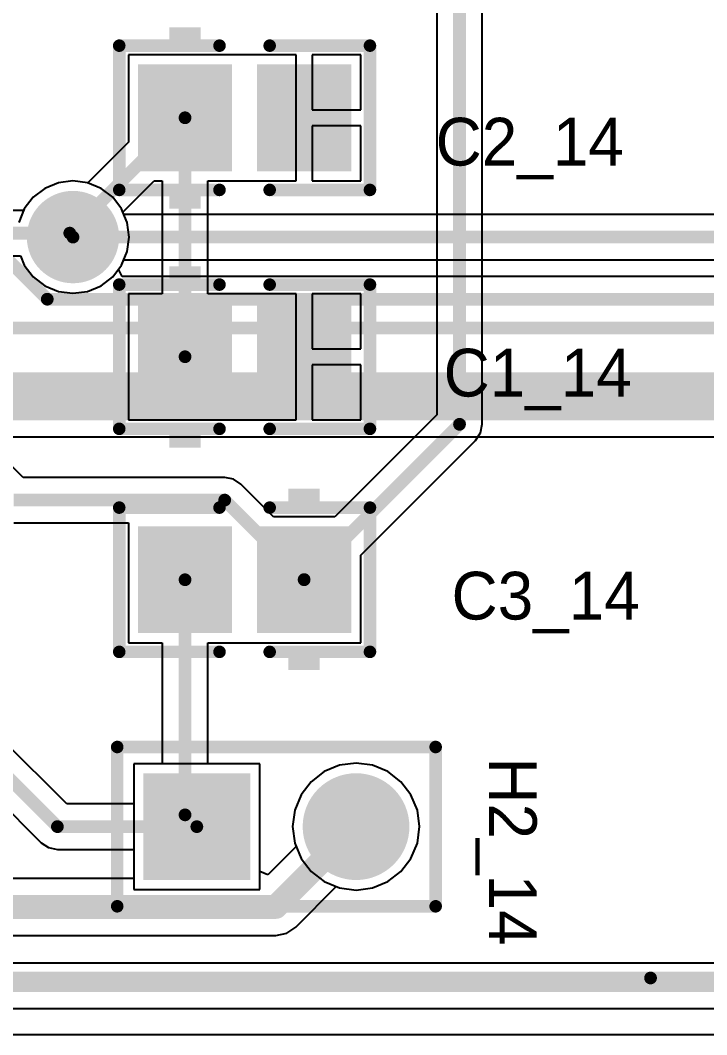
# Model space of a CAD drawing. Header units: millimetres. Extents: x 0.67 to 7.75, y 0.64 to 6.06.
# Drawn here: x 5.547 to 5.978, y 4.234 to 4.871 of the extents above; entities that cross this region are included whole.
import ezdxf

# ---------------------------------------------------------------- set-up
doc = ezdxf.new("R2010")
doc.units = ezdxf.units.MM
doc.header["$MEASUREMENT"] = 0
for name, color, linetype in [('BottomLayer', 5, 'Continuous'), ('BottomSolder', 6, 'Continuous'), ('MultiLayer', 9, 'Continuous'), ('PadHoleLayer', 156, 'Continuous'), ('TopLayer', 1, 'Continuous'), ('TopOverlay', 2, 'Continuous'), ('TopPaste', 8, 'Continuous'), ('TopSolder', 216, 'Continuous'), ('ViaHoleLayer', 16, 'Continuous')]:
    doc.layers.add(name, color=color, linetype=linetype)

# ---------------------------------------------------------------- blocks, each defined once
blk = doc.blocks.new('HDR1X2_368')
at = {"layer": 'BottomLayer', "const_width": 0.02953}
blk.add_lwpolyline([(0.08524, 0, 1), (0.11476, 0, 1)], format="xyb", close=True, dxfattribs=at)
at = {"layer": 'BottomLayer'}
blk.add_solid([(-0.02953, -0.02953), (0.02953, -0.02953), (-0.02953, 0.02953), (0.02953, 0.02953)], dxfattribs=at)
at = {"layer": 'BottomSolder', "const_width": 0.03353}
blk.add_lwpolyline([(0.08324, 0, 1), (0.11676, 0, 1)], format="xyb", close=True, dxfattribs=at)
at = {"layer": 'BottomSolder'}
blk.add_solid([(-0.03353, -0.03353), (0.03353, -0.03353), (-0.03353, 0.03353), (0.03353, 0.03353)], dxfattribs=at)
at = {"layer": 'MultiLayer', "const_width": 0.02953}
blk.add_lwpolyline([(0.08524, 0, 1), (0.11476, 0, 1)], format="xyb", close=True, dxfattribs=at)
at = {"layer": 'MultiLayer'}
blk.add_solid([(-0.02953, -0.02953), (0.02953, -0.02953), (-0.02953, 0.02953), (0.02953, 0.02953)], dxfattribs=at)
at = {"layer": 'PadHoleLayer', "const_width": 0.01772}
for points in [[(-0.00886, 0, 1), (0.00886, 0, 1)], [(0.09114, 0, 1), (0.10886, 0, 1)]]:
    blk.add_lwpolyline(points, format="xyb", close=True, dxfattribs=at)
at = {"layer": 'TopLayer', "const_width": 0.02953}
blk.add_lwpolyline([(0.08524, 0, 1), (0.11476, 0, 1)], format="xyb", close=True, dxfattribs=at)
at = {"layer": 'TopLayer'}
blk.add_solid([(-0.02953, -0.02953), (0.02953, -0.02953), (-0.02953, 0.02953), (0.02953, 0.02953)], dxfattribs=at)
at = {"layer": 'TopOverlay', "const_width": 0.00787}
for points in [[(-0.05, -0.05), (-0.05, 0.05)], [(-0.05, 0.05), (0.15, 0.05)], [(0.15, -0.05), (0.15, 0.05)], [(-0.05, -0.05), (0.15, -0.05)]]:
    blk.add_lwpolyline(points, dxfattribs=at)
at = {"layer": 'TopOverlay', "const_width": 0.00394}
for points in [[(-0.05197, 0.05, 1), (-0.04803, 0.05, 1)], [(-0.05197, 0.05, 1), (-0.04803, 0.05, 1)], [(0.14803, 0.05, 1), (0.15197, 0.05, 1)], [(0.14803, 0.05, 1), (0.15197, 0.05, 1)], [(-0.05197, -0.05, 1), (-0.04803, -0.05, 1)], [(-0.05197, -0.05, 1), (-0.04803, -0.05, 1)], [(0.14803, -0.05, 1), (0.15197, -0.05, 1)], [(0.14803, -0.05, 1), (0.15197, -0.05, 1)]]:
    blk.add_lwpolyline(points, format="xyb", close=True, dxfattribs=at)
at = {"layer": 'TopSolder', "const_width": 0.03353}
blk.add_lwpolyline([(0.08324, 0, 1), (0.11676, 0, 1)], format="xyb", close=True, dxfattribs=at)
at = {"layer": 'TopSolder'}
blk.add_solid([(-0.03353, -0.03353), (0.03353, -0.03353), (-0.03353, 0.03353), (0.03353, 0.03353)], dxfattribs=at)
blk = doc.blocks.new('CC2012_0805_375')
at = {"layer": 'TopLayer'}
for points in [[(-0.06299, -0.02953), (-0.01181, -0.02953), (-0.06299, 0.02953), (-0.01181, 0.02953)], [(0.01181, -0.02953), (0.06299, -0.02953), (0.01181, 0.02953), (0.06299, 0.02953)]]:
    blk.add_solid(points, dxfattribs=at)
at = {"layer": 'TopOverlay', "const_width": 0.00787}
for points in [[(-0.07874, 0.04528), (-0.07874, -0.04528)], [(-0.01575, 0.04528), (-0.07874, 0.04528)], [(0.07874, 0.04528), (0.01575, 0.04528)], [(0.07874, 0.04528), (0.07874, -0.04528)], [(-0.01575, -0.04528), (-0.07874, -0.04528)], [(0.07874, -0.04528), (0.01575, -0.04528)]]:
    blk.add_lwpolyline(points, dxfattribs=at)
at = {"layer": 'TopOverlay', "const_width": 0.00394}
for points in [[(-0.08071, 0.04528, 1), (-0.07677, 0.04528, 1)], [(-0.08071, 0.04528, 1), (-0.07677, 0.04528, 1)], [(-0.01772, 0.04528, 1), (-0.01378, 0.04528, 1)], [(0.01378, 0.04528, 1), (0.01772, 0.04528, 1)], [(0.07677, 0.04528, 1), (0.08071, 0.04528, 1)], [(0.07677, 0.04528, 1), (0.08071, 0.04528, 1)], [(-0.08071, -0.04528, 1), (-0.07677, -0.04528, 1)], [(-0.08071, -0.04528, 1), (-0.07677, -0.04528, 1)], [(-0.01772, -0.04528, 1), (-0.01378, -0.04528, 1)], [(0.01378, -0.04528, 1), (0.01772, -0.04528, 1)], [(0.07677, -0.04528, 1), (0.08071, -0.04528, 1)], [(0.07677, -0.04528, 1), (0.08071, -0.04528, 1)]]:
    blk.add_lwpolyline(points, format="xyb", close=True, dxfattribs=at)
at = {"layer": 'TopOverlay'}
for points in [[(-0.04724, 0.04882), (-0.02756, 0.04882), (-0.04724, 0.05669), (-0.02756, 0.05669)], [(-0.04724, -0.05709), (-0.02756, -0.05709), (-0.04724, -0.04921), (-0.02756, -0.04921)]]:
    blk.add_solid(points, dxfattribs=at)
at = {"layer": 'TopPaste'}
for points in [[(-0.06299, -0.02953), (-0.01181, -0.02953), (-0.06299, 0.02953), (-0.01181, 0.02953)], [(0.01181, -0.02953), (0.06299, -0.02953), (0.01181, 0.02953), (0.06299, 0.02953)]]:
    blk.add_solid(points, dxfattribs=at)
at = {"layer": 'TopSolder'}
for points in [[(-0.06699, -0.03353), (-0.00781, -0.03353), (-0.06699, 0.03353), (-0.00781, 0.03353)], [(0.00781, -0.03353), (0.06699, -0.03353), (0.00781, 0.03353), (0.06699, 0.03353)]]:
    blk.add_solid(points, dxfattribs=at)
blk = doc.blocks.new('CC2012_0805_376')
at = {"layer": 'TopLayer'}
for points in [[(-0.06299, -0.02953), (-0.01181, -0.02953), (-0.06299, 0.02953), (-0.01181, 0.02953)], [(0.01181, -0.02953), (0.06299, -0.02953), (0.01181, 0.02953), (0.06299, 0.02953)]]:
    blk.add_solid(points, dxfattribs=at)
at = {"layer": 'TopOverlay', "const_width": 0.00787}
for points in [[(-0.07874, -0.04528), (-0.07874, 0.04528)], [(-0.07874, 0.04528), (-0.01575, 0.04528)], [(0.01575, 0.04528), (0.07874, 0.04528)], [(0.07874, -0.04528), (0.07874, 0.04528)], [(-0.07874, -0.04528), (-0.01575, -0.04528)], [(0.01575, -0.04528), (0.07874, -0.04528)]]:
    blk.add_lwpolyline(points, dxfattribs=at)
at = {"layer": 'TopOverlay', "const_width": 0.00394}
for points in [[(-0.08071, 0.04528, 1), (-0.07677, 0.04528, 1)], [(-0.08071, 0.04528, 1), (-0.07677, 0.04528, 1)], [(-0.01772, 0.04528, 1), (-0.01378, 0.04528, 1)], [(0.01378, 0.04528, 1), (0.01772, 0.04528, 1)], [(0.07677, 0.04528, 1), (0.08071, 0.04528, 1)], [(0.07677, 0.04528, 1), (0.08071, 0.04528, 1)], [(-0.08071, -0.04528, 1), (-0.07677, -0.04528, 1)], [(-0.08071, -0.04528, 1), (-0.07677, -0.04528, 1)], [(-0.01772, -0.04528, 1), (-0.01378, -0.04528, 1)], [(0.01378, -0.04528, 1), (0.01772, -0.04528, 1)], [(0.07677, -0.04528, 1), (0.08071, -0.04528, 1)], [(0.07677, -0.04528, 1), (0.08071, -0.04528, 1)]]:
    blk.add_lwpolyline(points, format="xyb", close=True, dxfattribs=at)
at = {"layer": 'TopOverlay'}
for points in [[(-0.04724, 0.04882), (-0.02756, 0.04882), (-0.04724, 0.05669), (-0.02756, 0.05669)], [(-0.04724, -0.05709), (-0.02756, -0.05709), (-0.04724, -0.04921), (-0.02756, -0.04921)]]:
    blk.add_solid(points, dxfattribs=at)
at = {"layer": 'TopPaste'}
for points in [[(-0.06299, -0.02953), (-0.01181, -0.02953), (-0.06299, 0.02953), (-0.01181, 0.02953)], [(0.01181, -0.02953), (0.06299, -0.02953), (0.01181, 0.02953), (0.06299, 0.02953)]]:
    blk.add_solid(points, dxfattribs=at)
at = {"layer": 'TopSolder'}
for points in [[(-0.06699, -0.03353), (-0.00781, -0.03353), (-0.06699, 0.03353), (-0.00781, 0.03353)], [(0.00781, -0.03353), (0.06699, -0.03353), (0.00781, 0.03353), (0.06699, 0.03353)]]:
    blk.add_solid(points, dxfattribs=at)
blk = doc.blocks.new('CC2012_0805_377')
at = {"layer": 'TopLayer'}
for points in [[(-0.06299, -0.02953), (-0.01181, -0.02953), (-0.06299, 0.02953), (-0.01181, 0.02953)], [(0.01181, -0.02953), (0.06299, -0.02953), (0.01181, 0.02953), (0.06299, 0.02953)]]:
    blk.add_solid(points, dxfattribs=at)
at = {"layer": 'TopOverlay', "const_width": 0.00787}
for points in [[(-0.07874, -0.04528), (-0.07874, 0.04528)], [(-0.07874, 0.04528), (-0.01575, 0.04528)], [(0.01575, 0.04528), (0.07874, 0.04528)], [(0.07874, -0.04528), (0.07874, 0.04528)], [(-0.07874, -0.04528), (-0.01575, -0.04528)], [(0.01575, -0.04528), (0.07874, -0.04528)]]:
    blk.add_lwpolyline(points, dxfattribs=at)
at = {"layer": 'TopOverlay', "const_width": 0.00394}
for points in [[(-0.08071, 0.04528, 1), (-0.07677, 0.04528, 1)], [(-0.08071, 0.04528, 1), (-0.07677, 0.04528, 1)], [(-0.01772, 0.04528, 1), (-0.01378, 0.04528, 1)], [(0.01378, 0.04528, 1), (0.01772, 0.04528, 1)], [(0.07677, 0.04528, 1), (0.08071, 0.04528, 1)], [(0.07677, 0.04528, 1), (0.08071, 0.04528, 1)], [(-0.08071, -0.04528, 1), (-0.07677, -0.04528, 1)], [(-0.08071, -0.04528, 1), (-0.07677, -0.04528, 1)], [(-0.01772, -0.04528, 1), (-0.01378, -0.04528, 1)], [(0.01378, -0.04528, 1), (0.01772, -0.04528, 1)], [(0.07677, -0.04528, 1), (0.08071, -0.04528, 1)], [(0.07677, -0.04528, 1), (0.08071, -0.04528, 1)]]:
    blk.add_lwpolyline(points, format="xyb", close=True, dxfattribs=at)
at = {"layer": 'TopOverlay'}
for points in [[(-0.04724, 0.04882), (-0.02756, 0.04882), (-0.04724, 0.05669), (-0.02756, 0.05669)], [(-0.04724, -0.05709), (-0.02756, -0.05709), (-0.04724, -0.04921), (-0.02756, -0.04921)]]:
    blk.add_solid(points, dxfattribs=at)
at = {"layer": 'TopPaste'}
for points in [[(-0.06299, -0.02953), (-0.01181, -0.02953), (-0.06299, 0.02953), (-0.01181, 0.02953)], [(0.01181, -0.02953), (0.06299, -0.02953), (0.01181, 0.02953), (0.06299, 0.02953)]]:
    blk.add_solid(points, dxfattribs=at)
at = {"layer": 'TopSolder'}
for points in [[(-0.06699, -0.03353), (-0.00781, -0.03353), (-0.06699, 0.03353), (-0.00781, 0.03353)], [(0.00781, -0.03353), (0.06699, -0.03353), (0.00781, 0.03353), (0.06699, 0.03353)]]:
    blk.add_solid(points, dxfattribs=at)

msp = doc.modelspace()

# ---------------------------------------------------------------- linework, layer by layer
at = {"layer": 'BottomLayer'}
for p, q in [((5.58, 4.7703), (5.57086, 4.7691)), ((5.58914, 4.7691), (5.58, 4.7703)), ((5.56235, 4.76557), (5.55504, 4.75996)), ((5.57086, 4.7691), (5.56235, 4.76557)), ((5.59765, 4.76557), (5.58914, 4.7691)), ((5.60496, 4.75996), (5.59765, 4.76557)), ((5.55504, 4.75996), (5.54943, 4.75265)), ((5.61057, 4.75265), (5.60496, 4.75996)), ((5.54943, 4.75265), (5.5459, 4.74414)), ((5.61197, 4.74927), (5.61057, 4.75265)), ((6.5, 4.74927), (5.61197, 4.74927)), ((5.61057, 4.71735), (5.61197, 4.72073)), ((5.61197, 4.72073), (6.49409, 4.72073)), ((5.60858, 4.71476), (5.61057, 4.71735)), ((5.6108, 4.71027), (5.60858, 4.71476)), ((6.49747, 4.71027), (5.6108, 4.71027)), ((5.05339, 4.60951), (6.00073, 4.60951)), ((5.69732, 4.40441), (5.61827, 4.40441)), ((5.61827, 4.40441), (5.61827, 4.32536)), ((5.69732, 4.32536), (5.69732, 4.40441)), ((5.74748, 4.4034), (5.73786, 4.39941)), ((5.7578, 4.40475), (5.74748, 4.4034)), ((5.76811, 4.4034), (5.7578, 4.40475)), ((5.77773, 4.39941), (5.76811, 4.4034)), ((5.73786, 4.39941), (5.7296, 4.39308)), ((5.78599, 4.39308), (5.77773, 4.39941)), ((5.7296, 4.39308), (5.72327, 4.38482)), ((5.79232, 4.38482), (5.78599, 4.39308)), ((5.72327, 4.38482), (5.71929, 4.3752)), ((5.79631, 4.3752), (5.79232, 4.38482)), ((5.71929, 4.3752), (5.71793, 4.36489)), ((5.79766, 4.36489), (5.79631, 4.3752)), ((5.71793, 4.36489), (5.71929, 4.35457)), ((5.79631, 4.35457), (5.79766, 4.36489)), ((5.71929, 4.35457), (5.72327, 4.34495)), ((5.79232, 4.34495), (5.79631, 4.35457)), ((5.72327, 4.34495), (5.7296, 4.33669)), ((5.78599, 4.33669), (5.79232, 4.34495)), ((5.7296, 4.33669), (5.73786, 4.33036)), ((5.77773, 4.33036), (5.78599, 4.33669)), ((5.61827, 4.32536), (5.69732, 4.32536)), ((5.73786, 4.33036), (5.74748, 4.32638)), ((5.74748, 4.32638), (5.7578, 4.32502)), ((5.7578, 4.32502), (5.76811, 4.32638)), ((5.76811, 4.32638), (5.77773, 4.33036)), ((6.53986, 4.27927), (5.50321, 4.27927)), ((5.49756, 4.25073), (6.4872, 4.25073)), ((6.48379, 4.23427), (5.48486, 4.23427))]:
    msp.add_line(p, q, dxfattribs=at)
for points, const_width in [([(5.5675, 4.735, 1), (5.5925, 4.735, 1)], 0.025), ([(5.578, 4.735, 1), (5.582, 4.735, 1)], 0.004), ([(5.56185, 4.696, 1), (5.56585, 4.696, 1)], 0.004), ([(5.56185, 4.696, 1), (5.56585, 4.696, 1)], 0.004)]:
    msp.add_lwpolyline(points, format="xyb", close=True, dxfattribs=dict(at, const_width=const_width))
for points, const_width in [([(5.52485, 4.735), (5.56385, 4.696)], 0.008), ([(5.58, 4.735), (6.5, 4.735)], 0.008), ([(5.56385, 4.696), (6.504, 4.696)], 0.008), ([(4.58185, 4.678), (6.25747, 4.678)], 0.008), ([(4.03, 4.635), (6.025, 4.635)], 0.03), ([(4.55, 4.265), (6.569, 4.265)], 0.008)]:
    msp.add_lwpolyline(points, dxfattribs=dict(at, const_width=const_width))
at = {"layer": 'BottomSolder', "const_width": 0.029}
msp.add_lwpolyline([(5.5655, 4.735, 1), (5.5945, 4.735, 1)], format="xyb", close=True, dxfattribs=at)
at = {"layer": 'MultiLayer', "const_width": 0.025}
msp.add_lwpolyline([(5.5675, 4.735, 1), (5.5925, 4.735, 1)], format="xyb", close=True, dxfattribs=at)
at = {"layer": 'TopLayer'}
for p, q in [((5.80852, 4.91536), (5.80852, 4.6234)), ((5.83707, 4.61748), (5.83707, 4.91536)), ((5.68461, 4.84941), (5.6148, 4.84941)), ((5.6148, 4.84941), (5.6148, 4.79448)), ((5.68598, 4.84941), (5.68461, 4.84941)), ((5.68961, 4.84941), (5.68598, 4.84941)), ((5.69098, 4.84941), (5.68961, 4.84941)), ((5.7202, 4.84941), (5.69098, 4.84941)), ((5.7202, 4.80989), (5.7202, 4.84941)), ((5.76079, 4.84941), (5.7302, 4.84941)), ((5.7302, 4.84941), (5.7302, 4.81489)), ((5.76079, 4.81489), (5.76079, 4.84941)), ((5.7302, 4.81489), (5.76079, 4.81489)), ((5.7202, 4.77036), (5.7202, 4.80989)), ((5.76079, 4.80489), (5.7302, 4.80489)), ((5.7302, 4.80489), (5.7302, 4.77036)), ((5.76079, 4.77036), (5.76079, 4.80489)), ((5.6148, 4.79448), (5.58934, 4.76902)), ((5.58, 4.7703), (5.57086, 4.7691)), ((5.58914, 4.7691), (5.58, 4.7703)), ((5.61138, 4.75069), (5.63105, 4.77036)), ((5.63105, 4.77036), (5.63612, 4.77036)), ((5.63612, 4.77036), (5.63612, 4.69941)), ((5.66467, 4.69941), (5.66467, 4.77036)), ((5.66467, 4.77036), (5.68461, 4.77036)), ((5.68461, 4.77036), (5.68598, 4.77036)), ((5.68598, 4.77036), (5.68961, 4.77036)), ((5.68961, 4.77036), (5.69098, 4.77036)), ((5.69098, 4.77036), (5.7202, 4.77036)), ((5.7302, 4.77036), (5.76079, 4.77036)), ((5.56235, 4.76557), (5.55504, 4.75996)), ((5.57086, 4.7691), (5.56235, 4.76557)), ((5.58934, 4.76902), (5.58914, 4.7691)), ((5.55504, 4.75996), (5.54943, 4.75265)), ((5.54906, 4.75176), (5.46231, 4.75176)), ((5.54943, 4.75265), (5.54906, 4.75176)), ((5.6141, 4.74414), (5.61138, 4.75069)), ((5.6153, 4.735), (5.6141, 4.74414)), ((5.6141, 4.72586), (5.6153, 4.735)), ((5.61057, 4.71735), (5.6141, 4.72586)), ((5.46231, 4.72321), (5.547, 4.72321)), ((5.547, 4.72321), (5.54943, 4.71735)), ((5.54943, 4.71735), (5.55504, 4.71004)), ((5.60496, 4.71004), (5.61057, 4.71735)), ((5.55504, 4.71004), (5.56235, 4.70443)), ((5.59765, 4.70443), (5.60496, 4.71004)), ((5.56235, 4.70443), (5.57086, 4.7009)), ((5.57086, 4.7009), (5.58, 4.6997)), ((5.58, 4.6997), (5.58914, 4.7009)), ((5.58914, 4.7009), (5.59765, 4.70443)), ((5.63612, 4.69941), (5.6148, 4.69941)), ((5.6148, 4.69941), (5.6148, 4.62036)), ((5.68461, 4.69941), (5.66467, 4.69941)), ((5.68598, 4.69941), (5.68461, 4.69941)), ((5.68961, 4.69941), (5.68598, 4.69941)), ((5.69098, 4.69941), (5.68961, 4.69941)), ((5.7202, 4.69941), (5.69098, 4.69941)), ((5.7202, 4.65989), (5.7202, 4.69941)), ((5.76079, 4.69941), (5.7302, 4.69941)), ((5.7302, 4.69941), (5.7302, 4.66489)), ((5.76079, 4.66489), (5.76079, 4.69941)), ((5.7302, 4.66489), (5.76079, 4.66489)), ((5.7202, 4.62036), (5.7202, 4.65989)), ((5.76079, 4.65489), (5.7302, 4.65489)), ((5.7302, 4.65489), (5.7302, 4.62036)), ((5.76079, 4.62036), (5.76079, 4.65489)), ((5.54871, 4.58416), (5.49789, 4.63498)), ((5.80852, 4.6234), (5.74454, 4.55941)), ((5.6148, 4.62036), (5.68461, 4.62036)), ((5.68461, 4.62036), (5.68598, 4.62036)), ((5.68598, 4.62036), (5.68961, 4.62036)), ((5.68961, 4.62036), (5.69098, 4.62036)), ((5.69098, 4.62036), (5.7202, 4.62036)), ((5.7302, 4.62036), (5.76079, 4.62036)), ((5.83598, 4.61202), (5.83707, 4.61748)), ((5.83289, 4.60739), (5.83598, 4.61202)), ((5.76079, 4.53529), (5.83289, 4.60739)), ((5.83289, 4.60739), (5.83289, 4.60739)), ((5.67531, 4.58416), (5.54871, 4.58416)), ((5.68077, 4.58307), (5.67531, 4.58416)), ((5.67531, 4.58416), (5.67531, 4.58416)), ((5.6854, 4.57998), (5.68077, 4.58307)), ((5.70597, 4.55941), (5.6854, 4.57998)), ((5.5428, 4.55561), (5.6148, 4.55561)), ((5.6148, 4.55561), (5.6148, 4.48036)), ((5.74454, 4.55941), (5.70597, 4.55941)), ((5.76079, 4.48036), (5.76079, 4.53529)), ((5.6148, 4.48036), (5.63612, 4.48036)), ((5.63612, 4.48036), (5.63612, 4.40441)), ((5.66467, 4.40441), (5.66467, 4.48036)), ((5.66467, 4.48036), (5.68598, 4.48036)), ((5.68598, 4.48036), (5.68598, 4.48036)), ((5.68598, 4.48036), (5.68961, 4.48036)), ((5.68961, 4.48036), (5.68961, 4.48036)), ((5.68961, 4.48036), (5.69098, 4.48036)), ((5.69098, 4.48036), (5.76079, 4.48036)), ((5.57611, 4.37916), (5.53579, 4.41948)), ((5.63612, 4.40441), (5.61827, 4.40441)), ((5.61827, 4.40441), (5.61827, 4.37916)), ((5.69732, 4.40441), (5.66467, 4.40441)), ((5.69732, 4.33672), (5.69732, 4.40441)), ((5.74748, 4.4034), (5.73786, 4.39941)), ((5.7578, 4.40475), (5.74748, 4.4034)), ((5.76811, 4.4034), (5.7578, 4.40475)), ((5.77773, 4.39941), (5.76811, 4.4034)), ((5.51954, 4.39536), (5.5601, 4.35479)), ((5.73786, 4.39941), (5.7296, 4.39308)), ((5.78599, 4.39308), (5.77773, 4.39941)), ((5.7296, 4.39308), (5.72327, 4.38482)), ((5.79232, 4.38482), (5.78599, 4.39308)), ((5.72327, 4.38482), (5.71929, 4.3752)), ((5.79631, 4.3752), (5.79232, 4.38482)), ((5.61827, 4.37916), (5.57611, 4.37916)), ((5.71929, 4.3752), (5.71793, 4.36489)), ((5.79766, 4.36489), (5.79631, 4.3752)), ((5.71793, 4.36489), (5.71929, 4.35457)), ((5.79631, 4.35457), (5.79766, 4.36489)), ((5.5601, 4.35479), (5.5601, 4.35479)), ((5.5601, 4.35479), (5.56473, 4.3517)), ((5.56473, 4.3517), (5.5702, 4.35061)), ((5.5702, 4.35061), (5.61827, 4.35061)), ((5.61827, 4.35061), (5.61827, 4.33234)), ((5.72015, 4.35248), (5.70232, 4.33465)), ((5.71929, 4.35457), (5.72015, 4.35248)), ((5.79232, 4.34495), (5.79631, 4.35457)), ((5.78599, 4.33669), (5.79232, 4.34495)), ((5.61827, 4.33234), (5.3045, 4.33234)), ((5.70232, 4.33465), (5.69732, 4.33672)), ((5.77773, 4.33036), (5.78599, 4.33669)), ((5.72003, 4.30188), (5.74539, 4.32724)), ((5.74539, 4.32724), (5.74748, 4.32638)), ((5.74748, 4.32638), (5.7578, 4.32502)), ((5.7578, 4.32502), (5.76811, 4.32638)), ((5.76811, 4.32638), (5.77773, 4.33036)), ((5.71424, 4.29802), (5.72003, 4.30188)), ((5.49973, 4.29666), (5.70741, 4.29666)), ((5.70741, 4.29666), (5.71424, 4.29802))]:
    msp.add_line(p, q, dxfattribs=at)
for points, const_width in [([(5.8228, 4.61748), (5.8228, 4.95489)], 0.008), ([(5.57799, 4.73748), (5.65039, 4.80989)], 0.008), ([(5.65039, 4.65989), (5.65039, 4.80989)], 0.008), ([(5.42278, 4.73748), (5.57799, 4.73748)], 0.008), ([(5.7252, 4.51989), (5.8228, 4.61748)], 0.008), ([(5.5428, 4.56989), (5.67531, 4.56989)], 0.008), ([(5.67531, 4.56989), (5.7252, 4.52)], 0.008), ([(5.65039, 4.37229), (5.65039, 4.51989)], 0.008), ([(5.7252, 4.51989), (5.7252, 4.52)], 0.008), ([(5.5002, 4.43489), (5.5702, 4.36489)], 0.008), ([(5.65039, 4.37229), (5.6578, 4.36489)], 0.008), ([(5.5702, 4.36489), (5.6578, 4.36489)], 0.008), ([(5.70741, 4.3145), (5.7578, 4.36489)], 0.015), ([(5.3045, 4.3145), (5.70741, 4.3145)], 0.015)]:
    msp.add_lwpolyline(points, dxfattribs=dict(at, const_width=const_width))
for points, const_width in [([(5.64839, 4.80989, 1), (5.65239, 4.80989, 1)], 0.004), ([(5.64839, 4.80989, 1), (5.65239, 4.80989, 1)], 0.004), ([(5.5675, 4.735, 1), (5.5925, 4.735, 1)], 0.025), ([(5.57599, 4.73748, 1), (5.57999, 4.73748, 1)], 0.004), ([(5.57599, 4.73748, 1), (5.57999, 4.73748, 1)], 0.004), ([(5.64839, 4.65989, 1), (5.65239, 4.65989, 1)], 0.004), ([(5.8208, 4.61748, 1), (5.8248, 4.61748, 1)], 0.004), ([(5.8208, 4.61748, 1), (5.8248, 4.61748, 1)], 0.004), ([(5.67331, 4.56989, 1), (5.67731, 4.56989, 1)], 0.004), ([(5.67331, 4.56989, 1), (5.67731, 4.56989, 1)], 0.004), ([(5.64839, 4.51989, 1), (5.65239, 4.51989, 1)], 0.004), ([(5.7232, 4.52, 1), (5.7272, 4.52, 1)], 0.004), ([(5.7232, 4.52, 1), (5.7272, 4.52, 1)], 0.004), ([(5.7232, 4.51989, 1), (5.7272, 4.51989, 1)], 0.004), ([(5.7232, 4.51989, 1), (5.7272, 4.51989, 1)], 0.004), ([(5.64839, 4.37229, 1), (5.65239, 4.37229, 1)], 0.004), ([(5.64839, 4.37229, 1), (5.65239, 4.37229, 1)], 0.004), ([(5.5682, 4.36489, 1), (5.5722, 4.36489, 1)], 0.004), ([(5.5682, 4.36489, 1), (5.5722, 4.36489, 1)], 0.004), ([(5.6558, 4.36489, 1), (5.6598, 4.36489, 1)], 0.004), ([(5.6558, 4.36489, 1), (5.6598, 4.36489, 1)], 0.004), ([(5.75405, 4.36489, 1), (5.76155, 4.36489, 1)], 0.0075), ([(5.70366, 4.3145, 1), (5.71116, 4.3145, 1)], 0.0075), ([(5.70366, 4.3145, 1), (5.71116, 4.3145, 1)], 0.0075)]:
    msp.add_lwpolyline(points, format="xyb", close=True, dxfattribs=dict(at, const_width=const_width))
at = {"layer": 'TopOverlay', "const_width": 0.008}
for points in [[(5.0278, 4.26989), (5.9428, 4.26989)], [(5.9428, 4.26989), (6.0078, 4.26989)]]:
    msp.add_lwpolyline(points, dxfattribs=at)
at = {"layer": 'TopOverlay', "const_width": 0.004}
msp.add_lwpolyline([(5.9408, 4.26989, 1), (5.9448, 4.26989, 1)], format="xyb", close=True, dxfattribs=at)
msp.add_lwpolyline([(5.9408, 4.26989, 1), (5.9448, 4.26989, 1)], format="xyb", close=True, dxfattribs=at)
at = {"layer": 'TopSolder', "const_width": 0.029}
msp.add_lwpolyline([(5.5655, 4.735, 1), (5.5945, 4.735, 1)], format="xyb", close=True, dxfattribs=at)
at = {"layer": 'ViaHoleLayer', "const_width": 0.014}
msp.add_lwpolyline([(5.573, 4.735, 1), (5.587, 4.735, 1)], format="xyb", close=True, dxfattribs=at)

# ---------------------------------------------------------------- block references
for name, p in [('CC2012_0805_376', (5.6878, 4.80989)), ('CC2012_0805_377', (5.6878, 4.65989))]:
    msp.add_blockref(name, p)
for name, p, rotation in [('CC2012_0805_375', (5.6878, 4.51989), 180), ('HDR1X2_368', (5.6578, 4.36489), 360)]:
    msp.add_blockref(name, p, dxfattribs=dict(rotation=rotation))

# ---------------------------------------------------------------- texts
at = {"layer": 'TopOverlay'}
for s, p in [('C2_14', (5.8078, 4.77989)), ('C1_14', (5.8128, 4.63489)), ('C3_14', (5.8178, 4.49489))]:
    msp.add_text(s, height=0.03, dxfattribs=at).set_placement(p)
msp.add_text('H2_14', height=0.03, rotation=270, dxfattribs=at).set_placement((5.8413, 4.40839))

doc.saveas('drawing.dxf')
